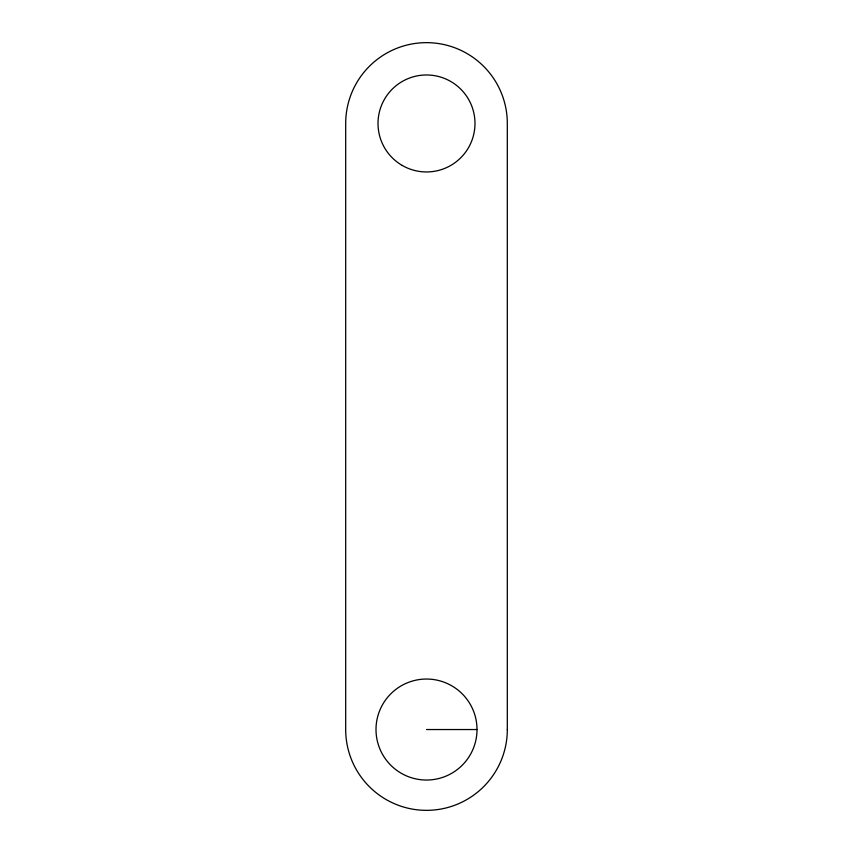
<?xml version="1.0" encoding="UTF-8"?>
<svg xmlns="http://www.w3.org/2000/svg" width="853" height="853" viewBox="0 0 853 853"><rect width="100%" height="100%" fill="white"/><g stroke="black" fill="none" stroke-linecap="round" stroke-linejoin="round"><path stroke-width="1.28" d="M426.5 729.539L477.008 729.539A50.508 50.508 0 0 1 401.251 773.276A50.508 50.508 0 0 1 401.251 685.801A50.508 50.508 0 0 1 477.008 729.539M507.311 729.539L507.311 123.461A80.811 80.811 0 0 0 426.5 42.65A80.811 80.811 0 0 0 345.689 123.461L345.689 729.539A80.811 80.811 0 0 0 426.5 810.35A80.811 80.811 0 0 0 507.311 729.539M402.253 165.45A48.482 48.482 0 0 0 474.982 123.461A48.482 48.482 0 0 0 402.253 81.472A48.482 48.482 0 0 0 402.253 165.45"/></g></svg>
